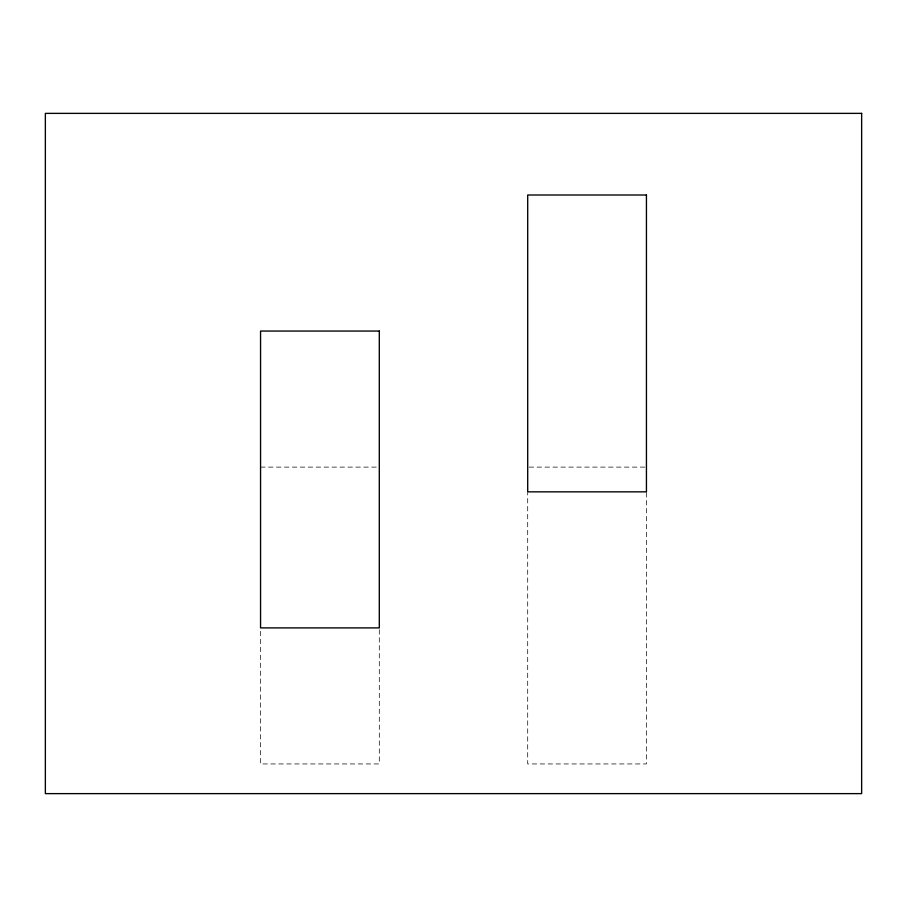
<?xml version="1.0" encoding="UTF-8"?>
<svg xmlns="http://www.w3.org/2000/svg" width="907" height="907" viewBox="0 0 907 907"><rect width="100%" height="100%" fill="white"/><g stroke="black" fill="none" stroke-linecap="round" stroke-linejoin="round"><path stroke-width="0.68" stroke-dasharray="4.54 3.4" d="M260.558 467.105L377.879 467.105M529.121 467.105L645.036 467.105M646.442 492.546L646.442 763.943L527.704 763.943L527.704 492.546M379.296 629.662L379.296 763.943L260.558 763.943L260.558 629.662"/><path stroke-width="1.36" d="M861.65 113.375L45.35 113.375L45.35 793.625L861.65 793.625L861.65 113.375M646.442 195.005L527.704 195.005L527.704 491.843L646.442 491.843L646.442 195.005M379.296 331.055L260.558 331.055L260.558 627.893L379.296 627.893L379.296 331.055"/></g></svg>
